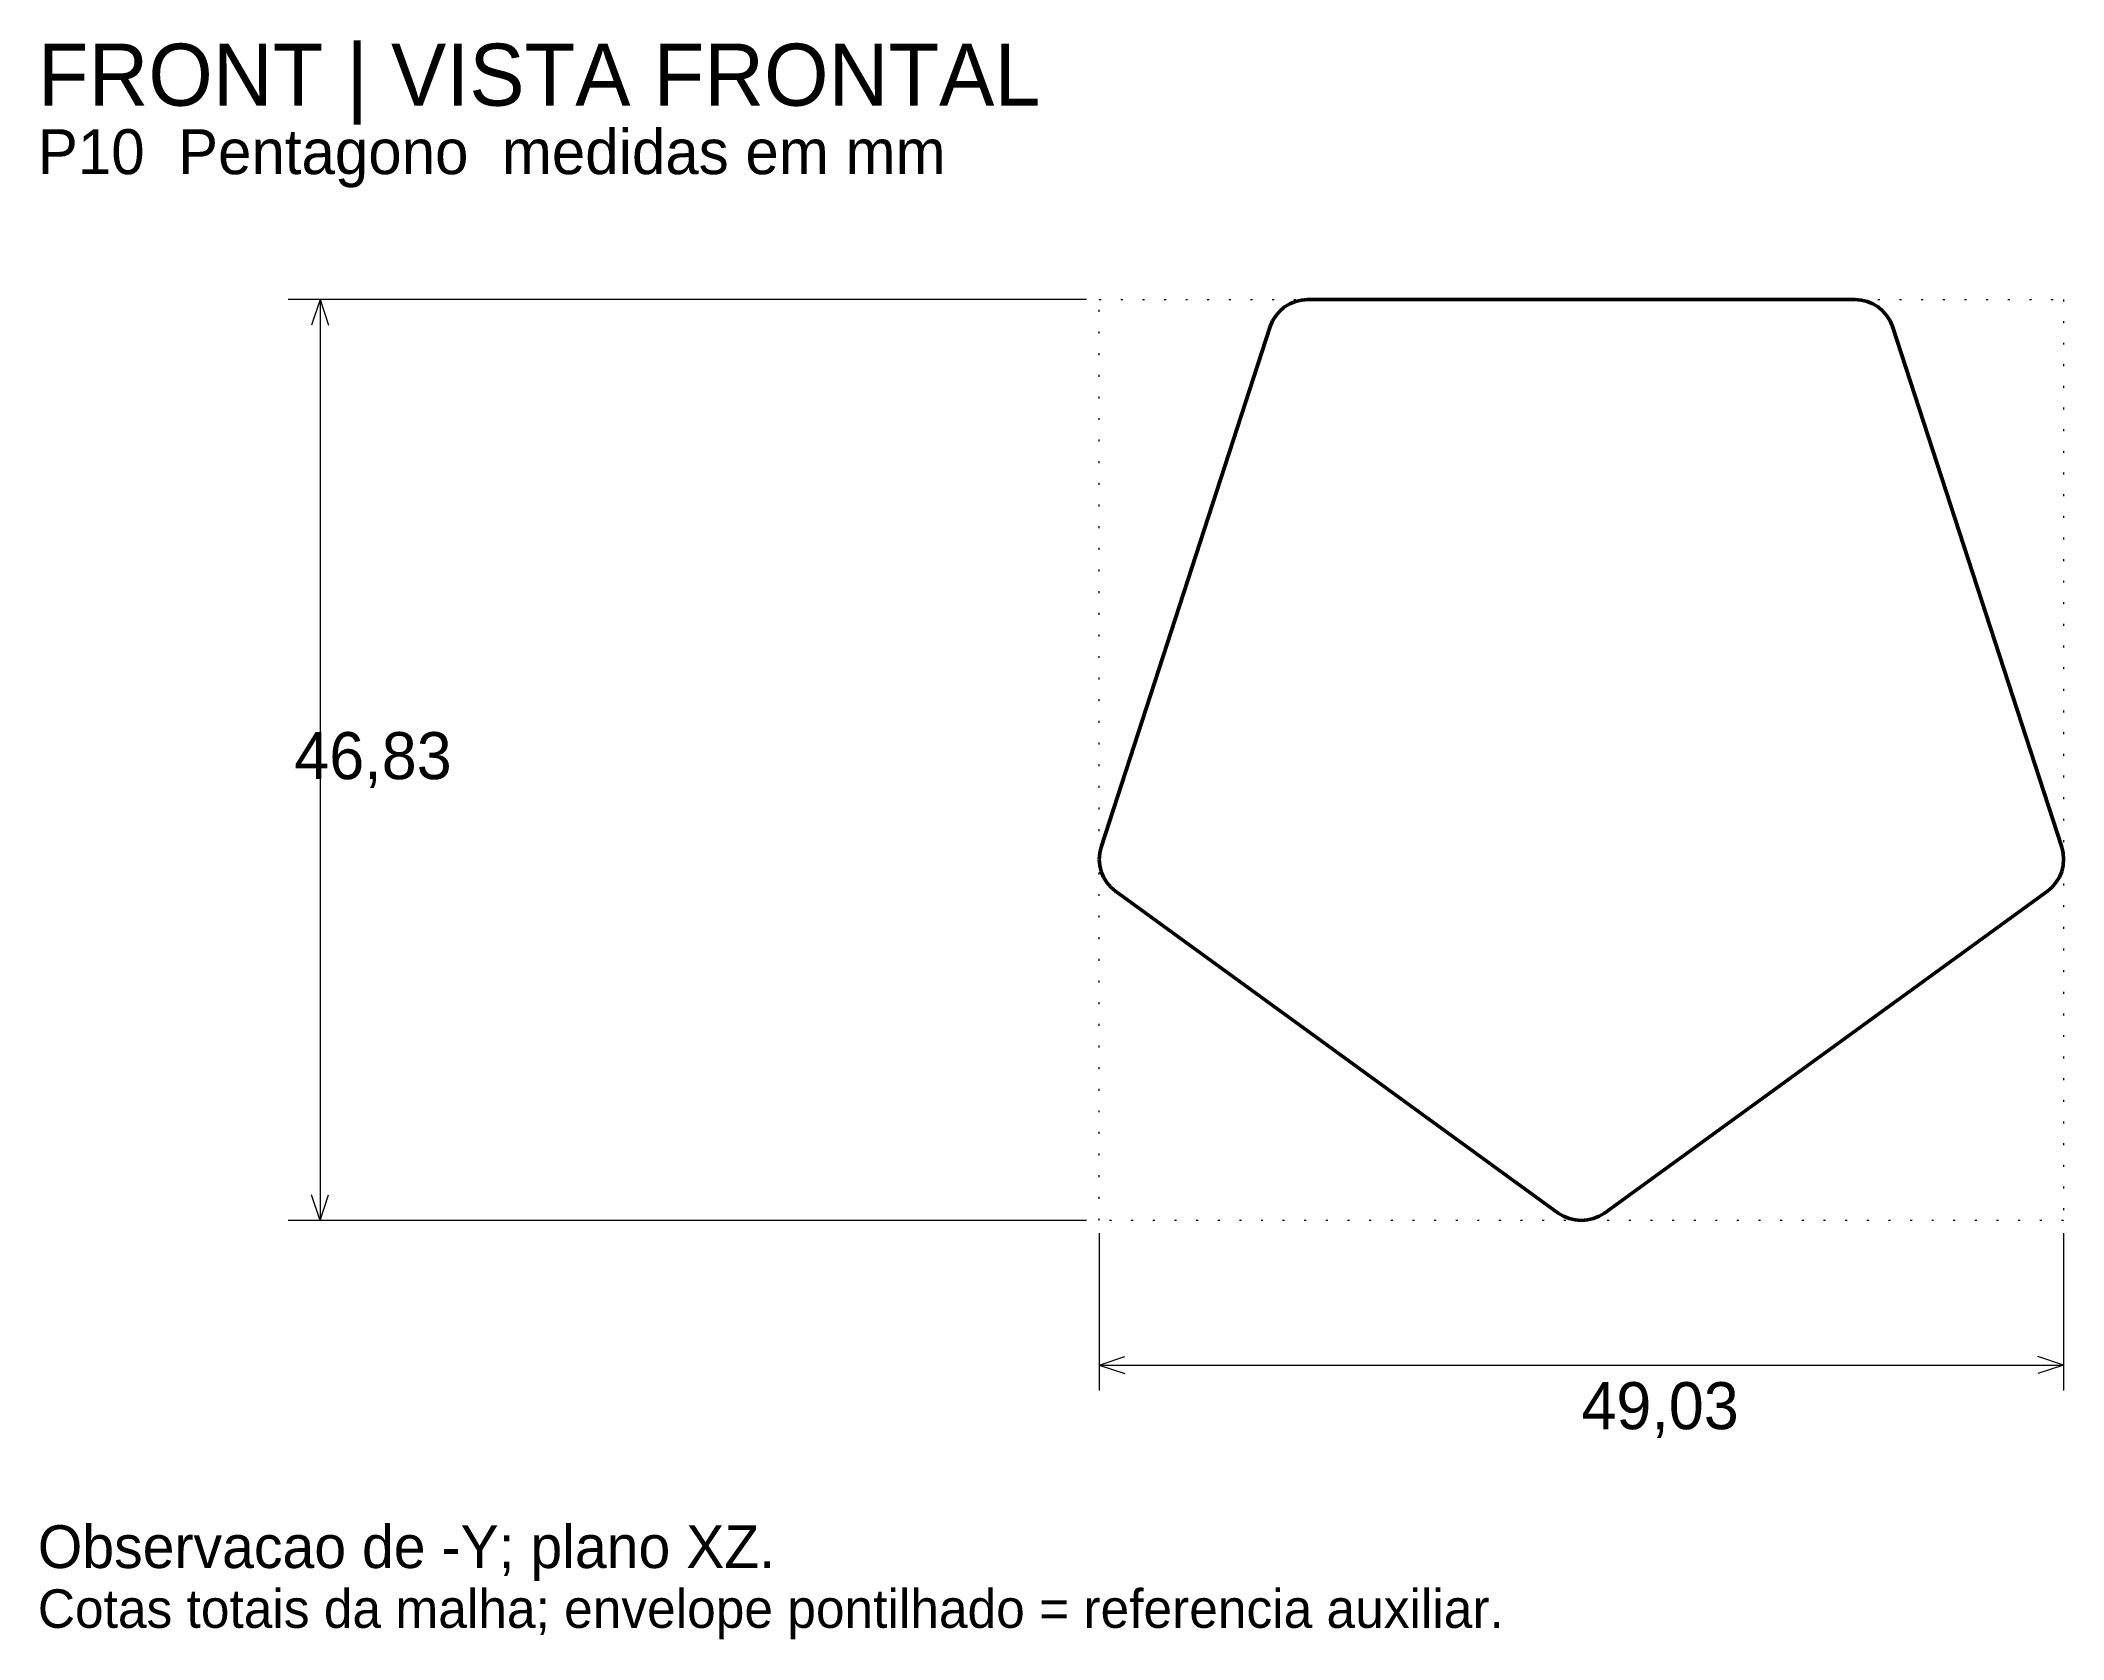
# Model space of a CAD drawing. Header units: millimetres. Extents: x 4 to 107, y 1 to 83.
import ezdxf

# ---------------------------------------------------------------- set-up
doc = ezdxf.new("R2010")
doc.units = ezdxf.units.MM
doc.linetypes.add('DOTTED', pattern=[1, 0, -1])
for name, color, linetype, lineweight in [('REFERENCE', 8, 'DOTTED', 13), ('TEXT', 7, 'CONTINUOUS', 18), ('THIN', 7, 'CONTINUOUS', 18), ('VISIBLE', 7, 'CONTINUOUS', 50)]:
    doc.layers.add(name, color=color, linetype=linetype, lineweight=lineweight)

msp = doc.modelspace()

# ---------------------------------------------------------------- linework, layer by layer
at = {"layer": 'REFERENCE'}
for p, q in [((58.09, 69.61), (107.12, 69.61)), ((58.09, 22.78), (58.09, 69.61)), ((107.12, 69.61), (107.12, 22.78)), ((107.12, 22.78), (58.09, 22.78))]:
    msp.add_line(p, q, dxfattribs=at)
at = {"layer": 'THIN'}
for p, q in [((57.44, 69.61), (16.85, 69.61)), ((18.48, 69.61), (18.04, 68.3)), ((18.48, 69.61), (18.48, 22.78)), ((18.48, 69.61), (18.91, 68.3)), ((18.48, 22.78), (18.04, 24.09)), ((18.48, 22.78), (18.91, 24.09)), ((57.44, 22.78), (16.85, 22.78)), ((58.09, 22.13), (58.09, 14.13)), ((107.12, 22.13), (107.12, 14.13)), ((58.09, 15.43), (59.4, 15.87)), ((58.09, 15.43), (107.12, 15.43)), ((58.09, 15.43), (59.4, 15)), ((107.12, 15.43), (105.82, 15.87)), ((107.12, 15.43), (105.82, 15))]:
    msp.add_line(p, q, dxfattribs=at)
at = {"layer": 'VISIBLE'}
for p, q in [((67.08, 68.78), (67.28, 69.02)), ((67.28, 69.02), (67.52, 69.23)), ((67.52, 69.23), (67.79, 69.39)), ((67.79, 69.39), (68.08, 69.51)), ((68.08, 69.51), (68.38, 69.58)), ((68.38, 69.58), (68.69, 69.61)), ((68.69, 69.61), (96.52, 69.61)), ((96.52, 69.61), (96.84, 69.58)), ((96.84, 69.58), (97.14, 69.51)), ((97.14, 69.51), (97.43, 69.39)), ((97.43, 69.39), (97.7, 69.23)), ((97.7, 69.23), (97.94, 69.02)), ((97.94, 69.02), (98.14, 68.78)), ((58.19, 41.76), (66.79, 68.23)), ((66.79, 68.23), (66.91, 68.52)), ((66.91, 68.52), (67.08, 68.78)), ((98.14, 68.78), (98.31, 68.52)), ((98.31, 68.52), (98.43, 68.23)), ((98.43, 68.23), (107.03, 41.76)), ((58.09, 41.14), (58.12, 41.45)), ((58.12, 41.45), (58.19, 41.76)), ((107.03, 41.76), (107.1, 41.45)), ((107.1, 41.45), (107.12, 41.14)), ((58.09, 41.14), (58.12, 40.83)), ((58.12, 40.83), (58.19, 40.52)), ((58.19, 40.52), (58.31, 40.23)), ((58.31, 40.23), (58.48, 39.97)), ((106.74, 39.97), (106.91, 40.23)), ((106.91, 40.23), (107.03, 40.52)), ((107.03, 40.52), (107.1, 40.83)), ((107.1, 40.83), (107.12, 41.14)), ((58.48, 39.97), (58.68, 39.73)), ((58.68, 39.73), (58.92, 39.52)), ((58.92, 39.52), (81.43, 23.16)), ((83.78, 23.16), (106.3, 39.52)), ((106.3, 39.52), (106.54, 39.73)), ((106.54, 39.73), (106.74, 39.97)), ((81.43, 23.16), (81.7, 23)), ((81.7, 23), (81.99, 22.88)), ((81.99, 22.88), (82.3, 22.81)), ((82.3, 22.81), (82.61, 22.78)), ((82.61, 22.78), (82.92, 22.81)), ((82.92, 22.81), (83.23, 22.88)), ((83.23, 22.88), (83.52, 23)), ((83.52, 23), (83.78, 23.16))]:
    msp.add_line(p, q, dxfattribs=at)

# ---------------------------------------------------------------- texts
at = {"layer": 'TEXT'}
for s, height, p in [('FRONT | VISTA FRONTAL', 3.1522, (4.13, 79.46)), ('P10  Pentagono  medidas em mm', 2.2826, (4.13, 75.98)), ('46,83', 2.391, (17.17, 45.22)), ('49,03', 2.391, (82.61, 12.17)), ('Observacao de -Y; plano XZ.', 2.1739, (4.13, 5.11)), ('Cotas totais da malha; envelope pontilhado = referencia auxiliar.', 1.9565, (4.13, 2.07))]:
    msp.add_text(s, height=height, dxfattribs=at).set_placement(p)

doc.saveas('drawing.dxf')
